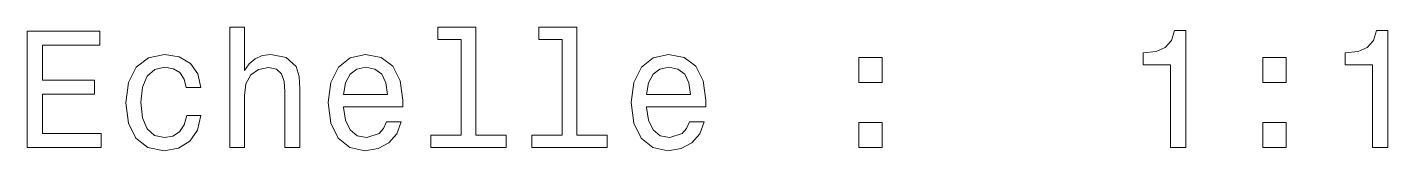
# Model space of a CAD drawing. Extents: x 327 to 941, y 153 to 765.
# Drawn here: x 827.12 to 868.01, y 548.08 to 551.8 of the extents above; entities that cross this region are included whole.
import ezdxf

# ---------------------------------------------------------------- set-up
doc = ezdxf.new("R2010")
doc.units = 0

msp = doc.modelspace()

# ---------------------------------------------------------------- linework, layer by layer
at = {"color": 7, "lineweight": 13}
for points in [[(833.203, 548.18), (833.647, 548.18), (833.647, 549.744), (833.692, 550.102), (833.839, 550.364), (834.065, 550.525), (834.368, 550.586), (834.61, 550.535), (834.761, 550.399), (834.837, 550.172), (834.862, 549.87), (834.862, 548.18), (835.306, 548.18), (835.306, 549.961), (835.286, 550.319), (835.195, 550.616), (834.898, 550.888), (834.434, 550.984), (834.181, 550.949), (833.965, 550.853), (833.783, 550.702), (833.647, 550.495), (833.647, 551.801), (833.203, 551.801)], [(840.158, 551.428), (840.158, 548.553), (839.245, 548.553), (839.245, 548.18), (841.509, 548.18), (841.509, 548.553), (840.601, 548.553), (840.601, 551.801), (839.462, 551.801), (839.462, 551.428)], [(843.194, 551.428), (843.194, 548.553), (842.281, 548.553), (842.281, 548.18), (844.545, 548.18), (844.545, 548.553), (843.637, 548.553), (843.637, 551.801), (842.498, 551.801), (842.498, 551.428)], [(861.48, 548.18), (861.939, 548.18), (861.939, 551.705), (861.596, 551.705), (861.506, 551.398), (861.324, 551.191), (861.047, 551.07), (860.663, 551.03), (860.663, 550.672), (861.48, 550.672)], [(867.552, 548.18), (868.011, 548.18), (868.011, 551.705), (867.668, 551.705), (867.578, 551.398), (867.396, 551.191), (867.119, 551.07), (866.735, 551.03), (866.735, 550.672), (867.552, 550.672)], [(827.116, 548.18), (829.335, 548.18), (829.335, 548.604), (827.58, 548.604), (827.58, 549.789), (829.143, 549.789), (829.143, 550.208), (827.58, 550.208), (827.58, 551.257), (829.295, 551.257), (829.295, 551.68), (827.116, 551.68)], [(831.892, 549.991), (832.331, 549.991), (832.24, 550.394), (832.023, 550.712), (831.685, 550.909), (831.246, 550.984), (830.762, 550.883), (830.394, 550.601), (830.162, 550.142), (830.081, 549.527), (830.157, 548.917), (830.384, 548.463), (830.742, 548.18), (831.231, 548.084), (831.665, 548.16), (832.003, 548.372), (832.235, 548.705), (832.336, 549.149), (831.912, 549.149), (831.836, 548.866), (831.695, 548.654), (831.493, 548.523), (831.246, 548.483), (830.939, 548.548), (830.717, 548.75), (830.581, 549.078), (830.535, 549.542), (830.581, 549.996), (830.722, 550.324), (830.949, 550.525), (831.246, 550.596), (831.508, 550.551), (831.705, 550.435), (831.836, 550.243)], [(836.627, 549.406), (838.403, 549.406), (838.408, 549.612), (838.327, 550.193), (838.105, 550.626), (837.752, 550.888), (837.283, 550.984), (836.824, 550.883), (836.471, 550.601), (836.244, 550.142), (836.163, 549.537), (836.239, 548.917), (836.466, 548.463), (836.814, 548.18), (837.268, 548.084), (837.661, 548.15), (837.984, 548.321), (838.221, 548.594), (838.357, 548.957), (837.918, 548.957), (837.828, 548.755), (837.697, 548.604), (837.323, 548.483), (837.036, 548.538), (836.819, 548.715), (836.678, 549.002), (836.627, 549.391)], [(845.735, 549.406), (847.511, 549.406), (847.516, 549.612), (847.435, 550.193), (847.213, 550.626), (846.86, 550.888), (846.391, 550.984), (845.932, 550.883), (845.579, 550.601), (845.352, 550.142), (845.271, 549.537), (845.347, 548.917), (845.574, 548.463), (845.922, 548.18), (846.376, 548.084), (846.769, 548.15), (847.092, 548.321), (847.329, 548.594), (847.465, 548.957), (847.026, 548.957), (846.936, 548.755), (846.805, 548.604), (846.431, 548.483), (846.144, 548.538), (845.927, 548.715), (845.786, 549.002), (845.735, 549.391)], [(852.115, 550.137), (852.811, 550.137), (852.811, 550.888), (852.115, 550.888)], [(864.259, 550.137), (864.955, 550.137), (864.955, 550.888), (864.259, 550.888)], [(836.627, 549.779), (836.683, 550.127), (836.819, 550.384), (837.026, 550.54), (837.298, 550.596), (837.565, 550.54), (837.772, 550.384), (837.898, 550.127), (837.944, 549.779)], [(845.735, 549.779), (845.791, 550.127), (845.927, 550.384), (846.134, 550.54), (846.406, 550.596), (846.673, 550.54), (846.88, 550.384), (847.006, 550.127), (847.052, 549.779)], [(852.115, 548.18), (852.811, 548.18), (852.811, 548.932), (852.115, 548.932)], [(864.259, 548.18), (864.955, 548.18), (864.955, 548.932), (864.259, 548.932)]]:
    msp.add_lwpolyline(points, close=True, dxfattribs=at)

doc.saveas('drawing.dxf')
